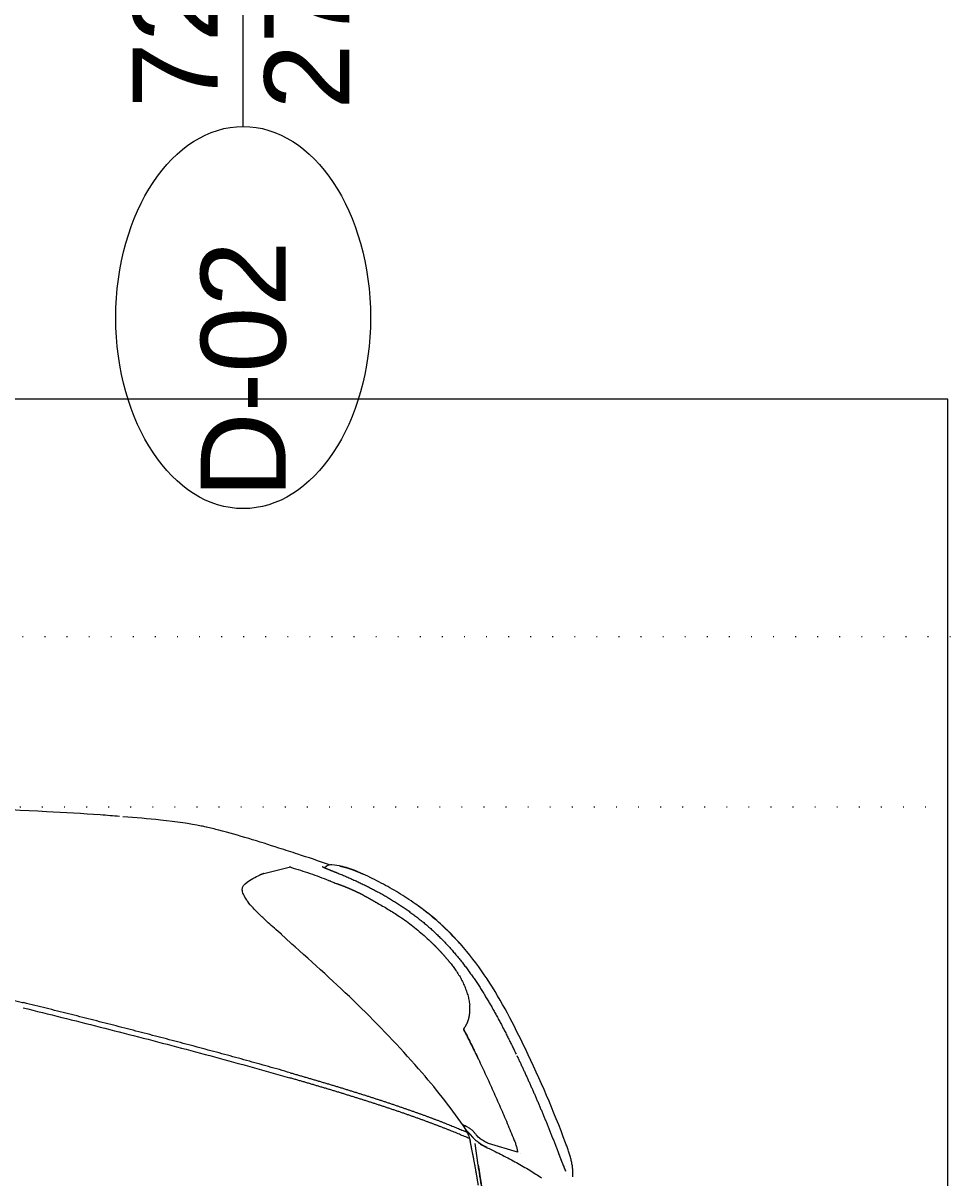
# Model space of a CAD drawing. Extents: x -1286 to 34975, y -230 to 6637.
# Drawn here: x 31124.9 to 31233.8, y 2275.8 to 2411.8 of the extents above; entities that cross this region are included whole.
import ezdxf
from ezdxf.enums import TextEntityAlignment as Align
from ezdxf.xclip import XClip

# ---------------------------------------------------------------- set-up
doc = ezdxf.new("R2010")
doc.units = 0
doc.header["$LTSCALE"] = 20
doc.header["$XCLIPFRAME"] = 0
doc.linetypes.add('DOT2', pattern=[0.125, 0, -0.125])
doc.layers.get('0').update_dxf_attribs({"color": 9, "lineweight": 9})
for name, color, linetype, lineweight in [('04', 9, 'Continuous', 9), ('06D', 9, 'Continuous', 9), ('20', 9, 'DOT2', 9), ('22', 8, 'Continuous', 9)]:
    doc.layers.add(name, color=color, linetype=linetype, lineweight=lineweight)
doc.styles.add('Arial', font='arial.ttf', dxfattribs={"height": 2.5})

# ---------------------------------------------------------------- blocks, each defined once
blk = doc.blocks.new('p-araba-polo')
at = {"extrusion": (0, 0, -1)}
for p, q in [((0.3189, 0.7484), (0.328, 0.7495)), ((0.3334, 0.7485), (0.3346, 0.7476)), ((0.3344, 0.7478), (0.3365, 0.7464)), ((0.4081, 0.7394), (0.3783, 0.7469)), ((0.4278, 0.7293), (0.4248, 0.7314)), ((0.3875, 0.668), (0.3764, 0.6575)), ((0.3712, 0.653), (0.3749, 0.6562)), ((0.3749, 0.6562), (0.3764, 0.6575)), ((0.1683, 0.4355), (0.17, 0.4382)), ((0.172, 0.4427), (0.1727, 0.4429)), ((0.1727, 0.4429), (0.1735, 0.4432)), ((0.1556, 0.3961), (0.1593, 0.4217)), ((0.1094, 0.4114), (0.1433, 0.4214))]:
    blk.add_line(p, q, dxfattribs=at)
at = {"flags": 128}
for points in [[(0.427, 0.7064), (0.4277, 0.7072), (0.4282, 0.7081)], [(0.4171, 0.6952), (0.4181, 0.6962), (0.4193, 0.6975), (0.4207, 0.699)], [(0.3874, 0.668), (0.3906, 0.6707), (0.3938, 0.6734)]]:
    blk.add_lwpolyline(points, dxfattribs=at)
for points, degree, knots in [([(0.578, 0.8067), (0.5852, 0.8073), (0.6136, 0.8094), (0.6943, 0.8142), (0.7938, 0.8181), (0.9022, 0.8216), (0.9869, 0.8238), (1.0486, 0.8241), (1.0808, 0.8236)], 3, [0, 0, 0, 0, 0.049552, 0.182368, 0.511137, 0.607099, 0.78604, 1, 1, 1, 1]), ([(0.5894, 0.8074), (0.5894, 0.8074), (0.5894, 0.8074), (0.5894, 0.8074), (0.5894, 0.8074), (0.5894, 0.8074), (0.5894, 0.8074), (0.5894, 0.8074), (0.5894, 0.8074), (0.5894, 0.8074), (0.5894, 0.8074), (0.5894, 0.8074), (0.5894, 0.8074), (0.5894, 0.8074), (0.5894, 0.8074)], 7, [0, 0, 0, 0, 0, 0, 0, 0, 1, 1, 1, 1, 1, 1, 1, 1, 1, 1, 1, 1, 1, 1, 1]), ([(0.3308, 0.7495), (0.3436, 0.7542), (0.3636, 0.7609), (0.3938, 0.7706), (0.4254, 0.7806), (0.4544, 0.789), (0.4711, 0.793), (0.4757, 0.7941)], 3, [0, 0, 0, 0, 0.260213, 0.420209, 0.662967, 0.897224, 1, 1, 1, 1]), ([(0.4758, 0.7941), (0.4779, 0.7946), (0.4931, 0.7978), (0.5106, 0.8003), (0.5297, 0.8023)], 3, [0, 0, 0, 0, 0.124213, 1, 1, 1, 1]), ([(0.2909, 0.7387), (0.2938, 0.74), (0.2996, 0.7426), (0.3085, 0.7459), (0.3146, 0.7476), (0.3178, 0.7481)], 3, [0, 0, 0, 0, 0.333411, 0.666747, 1, 1, 1, 1]), ([(0.1774, 0.6572), (0.18, 0.6601), (0.1853, 0.6658), (0.1936, 0.6741), (0.2022, 0.6821), (0.2111, 0.6897), (0.2203, 0.697), (0.2298, 0.7039), (0.2395, 0.7105), (0.2494, 0.7168), (0.2595, 0.7227), (0.2698, 0.7283), (0.2803, 0.7337), (0.2874, 0.737), (0.2909, 0.7387)], 3, [0, 0, 0, 0, 0.083333, 0.166665, 0.249997, 0.333329, 0.416662, 0.499995, 0.583328, 0.666661, 0.749996, 0.83333, 0.916665, 1, 1, 1, 1]), ([(0.3764, 0.7468), (0.3726, 0.7457), (0.3649, 0.7434), (0.3536, 0.7396), (0.3424, 0.7356), (0.3351, 0.7327), (0.3314, 0.7312)], 3, [0, 0, 0, 0, 0.250001, 0.500002, 0.750003, 1, 1, 1, 1]), ([(0.3314, 0.7312), (0.3306, 0.7308), (0.3289, 0.7302), (0.3265, 0.7292), (0.3241, 0.7283), (0.3217, 0.7274), (0.3202, 0.7269), (0.3195, 0.7266)], 3, [0, 0, 0, 0, 0.19886, 0.400952, 0.606006, 0.809658, 1, 1, 1, 1]), ([(0.0999, 0.5329), (0.1137, 0.5611), (0.1417, 0.6167), (0.1884, 0.6724), (0.2204, 0.6972), (0.2284, 0.7028)], 3, [0, 0, 0, 0, 0.436314, 0.862947, 1, 1, 1, 1]), ([(0.2762, 0.7056), (0.2741, 0.7045), (0.2697, 0.7021), (0.2632, 0.6983), (0.2566, 0.6943), (0.2523, 0.6915), (0.2501, 0.6901)], 3, [0, 0, 0, 0, 0.240377, 0.493552, 0.746754, 1, 1, 1, 1]), ([(0.2501, 0.6901), (0.2474, 0.6883), (0.2421, 0.6847), (0.2343, 0.679), (0.2268, 0.6729), (0.2194, 0.6665), (0.2145, 0.662), (0.2121, 0.6598)], 3, [0, 0, 0, 0, 0.200084, 0.400065, 0.600042, 0.800036, 1, 1, 1, 1]), ([(0.17, 0.4382), (0.1858, 0.4614), (0.2457, 0.5368), (0.3175, 0.6057), (0.3712, 0.653)], 3, [0, 0, 0, 0, 0.290843, 1, 1, 1, 1]), ([(0.1875, 0.633), (0.1864, 0.6316), (0.1842, 0.6288), (0.1821, 0.6258), (0.1811, 0.6243)], 3, [0, 0, 0, 0, 0.500031, 1, 1, 1, 1]), ([(0.1811, 0.6243), (0.18, 0.6226), (0.1777, 0.619), (0.1747, 0.6136), (0.172, 0.6079), (0.1698, 0.6023), (0.1679, 0.5965), (0.1664, 0.5907), (0.1659, 0.5869), (0.1656, 0.585)], 3, [0, 0, 0, 0, 0.14287, 0.285738, 0.428603, 0.571464, 0.714319, 0.857165, 1, 1, 1, 1]), ([(0.3769, 0.5048), (0.3854, 0.5073), (0.4025, 0.5121), (0.4283, 0.5193), (0.4542, 0.5264), (0.4802, 0.5334), (0.5063, 0.5403), (0.5325, 0.5472), (0.5587, 0.554), (0.5851, 0.5608), (0.6115, 0.5675), (0.6379, 0.5742), (0.6644, 0.5808), (0.6821, 0.5852), (0.6909, 0.5874)], 3, [0, 0, 0, 0, 0.083342, 0.166682, 0.25, 0.333306, 0.416615, 0.499936, 0.583268, 0.666606, 0.749946, 0.83329, 0.916643, 1, 1, 1, 1]), ([(0.6916, 0.5814), (0.6764, 0.5776), (0.6461, 0.5701), (0.6008, 0.5587), (0.5557, 0.5472), (0.5107, 0.5355), (0.4661, 0.5235), (0.4216, 0.5114), (0.3923, 0.5031), (0.3777, 0.4989)], 3, [0, 0, 0, 0, 0.142912, 0.285805, 0.428682, 0.57154, 0.714362, 0.857157, 1, 1, 1, 1]), ([(0.172, 0.5544), (0.1691, 0.5489), (0.1634, 0.5378), (0.158, 0.5266), (0.1553, 0.521)], 3, [0, 0, 0, 0, 0.499946, 1, 1, 1, 1]), ([(0.1721, 0.5572), (0.1723, 0.557), (0.1726, 0.5565), (0.1725, 0.5554), (0.1722, 0.5547), (0.172, 0.5544)], 3, [0, 0, 0, 0, 0.34173, 0.655167, 1, 1, 1, 1]), ([(0.1553, 0.521), (0.1524, 0.5147), (0.1464, 0.5022), (0.1379, 0.4833), (0.1296, 0.4643), (0.1214, 0.4453), (0.1161, 0.4325), (0.1135, 0.4261)], 3, [0, 0, 0, 0, 0.199959, 0.399928, 0.599921, 0.799944, 1, 1, 1, 1]), ([(0.1576, 0.4313), (0.1582, 0.4321), (0.1596, 0.4337), (0.1616, 0.4362), (0.1632, 0.4376), (0.1641, 0.4383)], 3, [0, 0, 0, 0, 0.335072, 0.667573, 1, 1, 1, 1]), ([(0.1641, 0.4383), (0.1647, 0.4387), (0.1659, 0.4396), (0.1678, 0.4407), (0.1692, 0.4414), (0.1699, 0.4417)], 3, [0, 0, 0, 0, 0.333542, 0.667239, 1, 1, 1, 1]), ([(0.1684, 0.4358), (0.1683, 0.4357), (0.1677, 0.4351), (0.1672, 0.4346), (0.1668, 0.4342)], 3, [0, 0, 0, 0, 0.227086, 1, 1, 1, 1]), ([(0.044, 0.3824), (0.044, 0.3841), (0.0439, 0.3875), (0.0443, 0.3927), (0.0451, 0.3978), (0.0462, 0.4028), (0.0476, 0.4078), (0.0492, 0.4127), (0.0509, 0.4176), (0.0521, 0.4208), (0.0527, 0.4224)], 3, [0, 0, 0, 0, 0.124987, 0.249975, 0.374965, 0.49996, 0.624964, 0.749973, 0.874985, 1, 1, 1, 1]), ([(0.1135, 0.4261), (0.1129, 0.4247), (0.1118, 0.422), (0.1104, 0.4178), (0.1095, 0.414), (0.1094, 0.4122), (0.1094, 0.4114)], 3, [0, 0, 0, 0, 0.270369, 0.539534, 0.807022, 1, 1, 1, 1]), ([(0.1433, 0.4214), (0.145, 0.4222), (0.1483, 0.4238), (0.1515, 0.426), (0.1531, 0.4271)], 3, [0, 0, 0, 0, 0.500778, 1, 1, 1, 1]), ([(0.1553, 0.4228), (0.1545, 0.4221), (0.1529, 0.4209), (0.1502, 0.4193), (0.1476, 0.4179), (0.1458, 0.417), (0.1449, 0.4166)], 3, [0, 0, 0, 0, 0.248986, 0.49846, 0.748736, 1, 1, 1, 1]), ([(0.1531, 0.4271), (0.1539, 0.4278), (0.1555, 0.429), (0.1569, 0.4305), (0.1576, 0.4313)], 3, [0, 0, 0, 0, 0.5173, 1, 1, 1, 1]), ([(0.1619, 0.4288), (0.1608, 0.4277), (0.1586, 0.4255), (0.1564, 0.4237), (0.1553, 0.4228)], 3, [0, 0, 0, 0, 0.500116, 1, 1, 1, 1]), ([(0.1658, 0.4273), (0.1656, 0.4266), (0.1653, 0.4252), (0.165, 0.4237), (0.1648, 0.423)], 3, [0, 0, 0, 0, 0.499348, 1, 1, 1, 1]), ([(0.1691, 0.435), (0.1686, 0.4342), (0.1676, 0.4326), (0.1665, 0.43), (0.1661, 0.4282), (0.1658, 0.4273)], 3, [0, 0, 0, 0, 0.333479, 0.665683, 1, 1, 1, 1]), ([(0.0615, 0.4113), (0.0608, 0.4095), (0.0594, 0.4057), (0.0572, 0.4), (0.0549, 0.3942), (0.0534, 0.3907), (0.0526, 0.3888)], 3, [0, 0, 0, 0, 0.242914, 0.490387, 0.743262, 1, 1, 1, 1]), ([(0.1449, 0.4166), (0.1418, 0.4151), (0.1357, 0.4122), (0.127, 0.4078), (0.1185, 0.4034), (0.1103, 0.399), (0.1024, 0.3945), (0.0949, 0.3901), (0.0878, 0.3856), (0.0833, 0.3826), (0.0811, 0.3811)], 3, [0, 0, 0, 0, 0.125001, 0.250002, 0.375002, 0.500003, 0.625003, 0.750002, 0.875001, 1, 1, 1, 1]), ([(0.1535, 0.3825), (0.1538, 0.3848), (0.1545, 0.3893), (0.1553, 0.3939), (0.1556, 0.3961)], 3, [0, 0, 0, 0, 0.499954, 1, 1, 1, 1]), ([(0.1516, 0.371), (0.1519, 0.373), (0.1526, 0.3768), (0.1532, 0.3806), (0.1535, 0.3825)], 3, [0, 0, 0, 0, 0.500002, 1, 1, 1, 1])]:
    blk.add_open_spline(points, degree=degree, knots=knots)
for points, degree in [([(0.5299, 0.8024), (0.5443, 0.8039), (0.5588, 0.8052), (0.5741, 0.8064)], 3), ([(0.3189, 0.7484), (0.3138, 0.7474), (0.3089, 0.7461), (0.3042, 0.7445), (0.2997, 0.7427), (0.2953, 0.7407), (0.2909, 0.7387)], 6), ([(0.328, 0.7495), (0.3299, 0.7499), (0.3326, 0.7491), (0.3334, 0.7485)], 3), ([(0.3217, 0.7403), (0.3016, 0.7322), (0.2819, 0.7231), (0.2626, 0.713), (0.244, 0.7016), (0.2263, 0.6886), (0.21, 0.6742), (0.1949, 0.6585)], 7), ([(0.2817, 0.7343), (0.2817, 0.7343), (0.2818, 0.7344), (0.2818, 0.7344)], 3), ([(0.284, 0.7354), (0.2863, 0.7365), (0.2886, 0.7376), (0.2909, 0.7387)], 3), ([(0.291, 0.7387), (0.2909, 0.7387), (0.2909, 0.7387)], 2), ([(0.3392, 0.7476), (0.3378, 0.7469), (0.3359, 0.746), (0.3336, 0.745), (0.3308, 0.7439), (0.3278, 0.7427), (0.3247, 0.7415), (0.3217, 0.7403)], 7), ([(0.3218, 0.7403), (0.3218, 0.7404), (0.3217, 0.7404), (0.3217, 0.7403), (0.3217, 0.7403), (0.3217, 0.7403)], 5), ([(0.3217, 0.7403), (0.3217, 0.7403), (0.3217, 0.7404), (0.3217, 0.7404), (0.3218, 0.7403), (0.3218, 0.7403)], 5), ([(0.3342, 0.7479), (0.3342, 0.7479), (0.3342, 0.7479), (0.3343, 0.7479), (0.3343, 0.7479), (0.3343, 0.7479)], 5), ([(0.3342, 0.7479), (0.3342, 0.7479), (0.3343, 0.7479), (0.3343, 0.7479)], 3), ([(0.3392, 0.7476), (0.3389, 0.7475), (0.3386, 0.7474), (0.3383, 0.7472), (0.3379, 0.747), (0.3377, 0.7468)], 5), ([(0.3392, 0.7476), (0.339, 0.7475), (0.3387, 0.7474), (0.3385, 0.7473), (0.3382, 0.7472), (0.338, 0.747)], 5), ([(0.3764, 0.7468), (0.3768, 0.7469), (0.3772, 0.747), (0.3776, 0.747), (0.378, 0.747), (0.3783, 0.7469)], 5), ([(0.4081, 0.7394), (0.4089, 0.7391), (0.4097, 0.7388), (0.4106, 0.7385), (0.4114, 0.7382), (0.4122, 0.7378), (0.4131, 0.7375)], 6), ([(0.4248, 0.7314), (0.4196, 0.7347), (0.4139, 0.7373), (0.4081, 0.7394)], 3), ([(0.3195, 0.7266), (0.3131, 0.7243), (0.3067, 0.7217), (0.3004, 0.7189), (0.2941, 0.7159), (0.288, 0.7127), (0.2819, 0.7091), (0.276, 0.7054)], 7), ([(0.3228, 0.7278), (0.322, 0.7276), (0.3213, 0.7275), (0.3207, 0.7272), (0.3201, 0.7269), (0.3195, 0.7266)], 5), ([(0.3228, 0.7278), (0.322, 0.7276), (0.3213, 0.7275), (0.3207, 0.7272), (0.3201, 0.7269), (0.3195, 0.7266)], 5), ([(0.3291, 0.7303), (0.3291, 0.7303), (0.3292, 0.7304), (0.3293, 0.7304), (0.3293, 0.7304), (0.3294, 0.7304), (0.3294, 0.7304), (0.3295, 0.7304), (0.3296, 0.7305), (0.3296, 0.7305)], 9), ([(0.3296, 0.7305), (0.3296, 0.7305), (0.3295, 0.7304), (0.3294, 0.7304), (0.3294, 0.7304), (0.3293, 0.7304), (0.3293, 0.7304), (0.3292, 0.7304), (0.3291, 0.7303), (0.3291, 0.7303)], 9), ([(0.3291, 0.7303), (0.3291, 0.7303), (0.3291, 0.7303), (0.3291, 0.7303), (0.3291, 0.7303), (0.3291, 0.7303), (0.3291, 0.7303), (0.3291, 0.7303), (0.3291, 0.7303), (0.3291, 0.7303)], 9), ([(0.3317, 0.7313), (0.3315, 0.7313), (0.3314, 0.7312), (0.3314, 0.7312), (0.3314, 0.7312), (0.3314, 0.7312)], 5), ([(0.3317, 0.7313), (0.3315, 0.7313), (0.3314, 0.7312), (0.3314, 0.7312), (0.3314, 0.7312), (0.3314, 0.7312)], 5), ([(0.4334, 0.7204), (0.4334, 0.7239), (0.4311, 0.7269), (0.4278, 0.7293)], 3), ([(0.4282, 0.7081), (0.4316, 0.7131), (0.4335, 0.7174), (0.4334, 0.7204)], 3), ([(0.2765, 0.7057), (0.2764, 0.7057), (0.2762, 0.7056), (0.2761, 0.7056), (0.276, 0.7055), (0.276, 0.7054)], 5), ([(0.2765, 0.7057), (0.2764, 0.7057), (0.2762, 0.7056), (0.2761, 0.7056), (0.276, 0.7055), (0.276, 0.7054)], 5), ([(0.4082, 0.6864), (0.4113, 0.6894), (0.4143, 0.6923), (0.4171, 0.6952)], 3), ([(0.4207, 0.699), (0.423, 0.7016), (0.4252, 0.704), (0.427, 0.7064)], 3), ([(0.3938, 0.6734), (0.3987, 0.6777), (0.4036, 0.682), (0.4082, 0.6864)], 3), ([(0.3876, 0.668), (0.3876, 0.668), (0.3875, 0.668), (0.3874, 0.668)], 3), ([(0.3874, 0.668), (0.3875, 0.668), (0.3875, 0.668), (0.3875, 0.668), (0.3876, 0.668), (0.3876, 0.668)], 5), ([(1.0396, 0.6705), (0.9891, 0.6588), (0.9388, 0.647), (0.8888, 0.6352), (0.839, 0.6234), (0.7894, 0.6115), (0.7401, 0.5995), (0.6909, 0.5874)], 7), ([(0.1949, 0.6585), (0.1794, 0.6422), (0.1652, 0.6246), (0.1526, 0.6059), (0.1412, 0.5866), (0.1306, 0.5668), (0.1206, 0.5469), (0.1109, 0.5267)], 7), ([(0.1875, 0.633), (0.1921, 0.6388), (0.1969, 0.6443), (0.2018, 0.6497), (0.2069, 0.6548), (0.2121, 0.6598)], 5), ([(0.195, 0.6586), (0.1949, 0.6586), (0.1949, 0.6586), (0.1949, 0.6586), (0.1949, 0.6585), (0.1949, 0.6585)], 5), ([(0.3712, 0.6529), (0.3712, 0.6531), (0.3712, 0.6531), (0.3714, 0.6529)], 3), ([(0.3749, 0.6561), (0.3748, 0.6562), (0.3749, 0.6563), (0.375, 0.6562)], 3), ([(0.3749, 0.6561), (0.3748, 0.6562), (0.3749, 0.6563), (0.375, 0.6562)], 3), ([(0.3756, 0.655), (0.3756, 0.655), (0.3756, 0.655), (0.3756, 0.655), (0.3756, 0.655), (0.3756, 0.655)], 5), ([(0.3756, 0.655), (0.3756, 0.655), (0.3756, 0.655), (0.3756, 0.655), (0.3756, 0.655), (0.3756, 0.655)], 5), ([(0.1721, 0.5572), (0.1688, 0.5617), (0.1665, 0.5669), (0.1652, 0.5727), (0.165, 0.5788), (0.1656, 0.585)], 5), ([(0.1553, 0.521), (0.1585, 0.5277), (0.1618, 0.5344), (0.1652, 0.5411), (0.1685, 0.5478), (0.172, 0.5544)], 5), ([(0.172, 0.5544), (0.1723, 0.555), (0.1726, 0.5556), (0.1728, 0.5563), (0.1724, 0.5568), (0.1721, 0.5572)], 5), ([(0.0527, 0.4224), (0.0668, 0.4599), (0.0826, 0.4968), (0.0999, 0.5329)], 3), ([(0.0999, 0.5329), (0.0999, 0.5329), (0.1, 0.5328)], 2), ([(0.1, 0.5328), (0.0999, 0.5329), (0.0999, 0.5329)], 2), ([(0.1101, 0.5251), (0.1025, 0.5092), (0.0951, 0.4931), (0.0879, 0.477), (0.081, 0.4607), (0.0743, 0.4443), (0.0678, 0.4279), (0.0615, 0.4113)], 7), ([(0.3769, 0.5048), (0.3446, 0.4956), (0.3126, 0.4861), (0.2815, 0.4765), (0.2514, 0.4666), (0.2221, 0.4565), (0.1943, 0.4459), (0.1691, 0.435)], 7), ([(0.1658, 0.4273), (0.1921, 0.4388), (0.2207, 0.4498), (0.2508, 0.4602), (0.2818, 0.4704), (0.3133, 0.4801), (0.3453, 0.4896), (0.3777, 0.4989)], 7), ([(0.1706, 0.4373), (0.1701, 0.4365), (0.1696, 0.4358), (0.1691, 0.435)], 3), ([(0.1706, 0.4373), (0.1703, 0.4368), (0.17, 0.4364), (0.1697, 0.4359), (0.1693, 0.4355), (0.1691, 0.435)], 5), ([(0.1699, 0.4417), (0.1707, 0.4421), (0.1715, 0.4424), (0.1724, 0.4428)], 3), ([(0.1724, 0.4428), (0.1717, 0.4425), (0.171, 0.4422), (0.1703, 0.4419)], 3), ([(0.1724, 0.4428), (0.1726, 0.4429), (0.1728, 0.443), (0.1729, 0.443), (0.1731, 0.4431), (0.1733, 0.4432), (0.1735, 0.4432)], 6), ([(0.1724, 0.4428), (0.1727, 0.443), (0.1731, 0.4431), (0.1735, 0.4432)], 3), ([(0.1731, 0.4427), (0.173, 0.4429), (0.1729, 0.443), (0.1727, 0.4429), (0.1726, 0.4429), (0.1724, 0.4428)], 5), ([(0.1724, 0.4428), (0.1726, 0.4429), (0.1727, 0.4429), (0.1729, 0.443), (0.173, 0.4429), (0.1731, 0.4427)], 5), ([(0.0527, 0.4224), (0.0527, 0.4224), (0.0527, 0.4223)], 2), ([(0.0527, 0.4223), (0.0527, 0.4224), (0.0527, 0.4224)], 2), ([(0.1449, 0.4166), (0.1466, 0.4174), (0.1484, 0.4183), (0.1502, 0.4192), (0.152, 0.4203), (0.1537, 0.4215), (0.1553, 0.4228)], 6), ([(0.1531, 0.4271), (0.1538, 0.4277), (0.1545, 0.4282), (0.1552, 0.4288), (0.1558, 0.4294), (0.1564, 0.43), (0.157, 0.4306), (0.1576, 0.4313)], 7), ([(0.1554, 0.3724), (0.157, 0.3826), (0.1588, 0.3928), (0.1607, 0.403), (0.1627, 0.4132), (0.1648, 0.423)], 5), ([(0.1619, 0.4288), (0.1628, 0.4298), (0.1636, 0.4307), (0.1644, 0.4316), (0.1652, 0.4325), (0.166, 0.4334), (0.1668, 0.4342)], 6), ([(0.1668, 0.4342), (0.1658, 0.4332), (0.1648, 0.4321), (0.1639, 0.431), (0.163, 0.43), (0.1619, 0.4288)], 5), ([(0.1658, 0.4273), (0.1656, 0.4265), (0.1654, 0.4256), (0.1652, 0.4247), (0.165, 0.4239), (0.1648, 0.423)], 5), ([(0.0615, 0.4113), (0.0603, 0.4081), (0.0591, 0.4049), (0.0579, 0.4017), (0.0566, 0.3984), (0.0553, 0.3951), (0.0539, 0.3919), (0.0526, 0.3888)], 7), ([(0.0616, 0.4115), (0.0615, 0.4115), (0.0614, 0.4115), (0.0614, 0.4115), (0.0615, 0.4114), (0.0615, 0.4113)], 5), ([(0.0616, 0.4115), (0.0615, 0.4115), (0.0614, 0.4115), (0.0614, 0.4115), (0.0615, 0.4114), (0.0615, 0.4113)], 5), ([(0.1058, 0.4093), (0.1058, 0.4093), (0.1058, 0.4094), (0.1058, 0.4094), (0.1058, 0.4094), (0.1058, 0.4094), (0.1058, 0.4094), (0.1058, 0.4094)], 7), ([(0.1058, 0.4093), (0.1058, 0.4094), (0.1058, 0.4094), (0.1058, 0.4094)], 3), ([(0.1556, 0.3961), (0.1553, 0.3942), (0.155, 0.3923), (0.1546, 0.3903), (0.1543, 0.3884), (0.154, 0.3864), (0.1538, 0.3845), (0.1535, 0.3825)], 7), ([(0.053, 0.3896), (0.0528, 0.3896), (0.0527, 0.3894), (0.0526, 0.3892), (0.0526, 0.389), (0.0526, 0.3888)], 5), ([(0.1535, 0.3825), (0.1532, 0.3809), (0.1529, 0.3793), (0.1527, 0.3776), (0.1524, 0.376), (0.1522, 0.3743), (0.1519, 0.3727), (0.1516, 0.371)], 7)]:
    blk.add_open_spline(points, degree=degree)
blk = doc.blocks.new('0_doorno')
blk.add_lwpolyline([(4.5, 0), (12.5, 0)])
blk.add_ellipse((0, 0), major_axis=(-4.5, 0), ratio=0.666667)
at = {"style": 'Arial'}
blk.add_attdef('YUKSEKLIK', text='', height=2, dxfattribs=at).set_placement((5, 5.9), align=Align.TOP_LEFT)
blk.add_attdef('KAPINO', text='', height=1.4, dxfattribs=at).set_placement((-0.019, -0.035), align=Align.MIDDLE)
blk.add_attdef('GENISLIK', text='', height=2, dxfattribs=at).set_placement((5, -1.895), align=Align.BOTTOM_LEFT)
blk = doc.blocks.new('catikatirevizepergole-krt')
for points in [[(-30, 1638), (-30, 1550), (-800, 1550), (-800, 1638)], [(-30, 1530), (-30, 1460), (-800, 1460), (-800, 1530)]]:
    blk.add_lwpolyline(points, close=True)

msp = doc.modelspace()

# ---------------------------------------------------------------- linework, layer by layer
at = {"layer": '06D'}
msp.add_lwpolyline([(31233.84, 2117.5), (31233.84, 2367.5), (30733.84, 2367.5), (30733.84, 2117.5)], close=True, dxfattribs=at)

# ---------------------------------------------------------------- block references
at = {"layer": '04'}
ref = msp.add_blockref('p-araba-polo', (31194.08, 2237.69), dxfattribs=dict(at, xscale=-100, yscale=100, zscale=100))
XClip(ref).set_block_clipping_path([(-0.0924763951, -0.9835002962), (4.0650970395, 0.9845199444)])
at = {"layer": '20'}
msp.add_blockref('catikatirevizepergole-krt', (31581.35, 789.5), dxfattribs=at)
at = {"layer": '22'}
ref = msp.add_blockref('0_doorno', (31150.84, 2377.11), dxfattribs=dict(at, xscale=5, yscale=5, zscale=5, rotation=90))
ref.add_attrib('KAPINO', 'D-02', dxfattribs={"layer": '0', "height": 10, "rotation": 90, "style": 'Arial'}).set_placement((31150.84, 2371), align=Align.MIDDLE)
ref.add_attrib('GENISLIK', '720', dxfattribs={"layer": '0', "height": 10, "rotation": 90, "style": 'Arial'}).set_placement((31150.84, 2401.76), align=Align.BOTTOM_LEFT)
ref.add_attrib('YUKSEKLIK', '270', dxfattribs={"layer": '0', "height": 10, "rotation": 90, "style": 'Arial'}).set_placement((31153.34, 2401.59), align=Align.TOP_LEFT)

doc.saveas('drawing.dxf')
